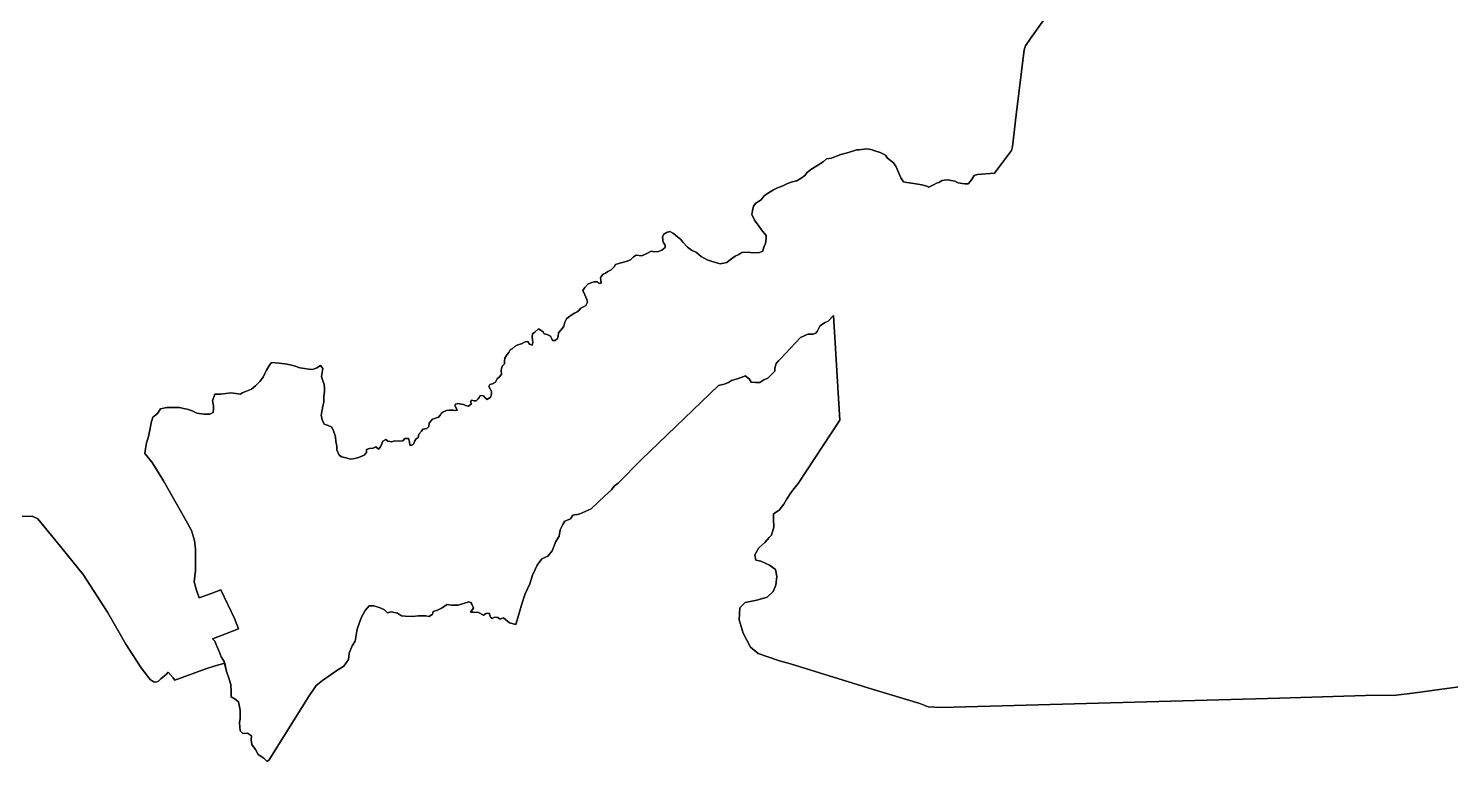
# Model space of a CAD drawing. Header units: inches. Extents: x 33.9 to 41.9, y -4.8 to 5.4.
# Drawn here: x 34.7264 to 34.8878, y -0.0348 to 0.0484 of the extents above; entities that cross this region are included whole.
import ezdxf

# ---------------------------------------------------------------- set-up
doc = ezdxf.new("R2010")
doc.units = ezdxf.units.IN
doc.header["$MEASUREMENT"] = 0
doc.layers.add('Counties', color=7, linetype='Continuous')

msp = doc.modelspace()

# ---------------------------------------------------------------- linework, layer by layer
at = {"layer": 'Counties'}
for points in [[(34.84943, 0.06044), (34.8401, 0.04729), (34.83954, 0.04647), (34.83938, 0.046), (34.83849, 0.03863), (34.83807, 0.03501), (34.83795, 0.03455), (34.83601, 0.03201), (34.83408, 0.03184), (34.8337, 0.03173), (34.83349, 0.03136), (34.83327, 0.03107), (34.83303, 0.03078), (34.83265, 0.03077), (34.83234, 0.03081), (34.83187, 0.0309), (34.8315, 0.03107), (34.83111, 0.03117), (34.83079, 0.03123), (34.83029, 0.0312), (34.83008, 0.03114), (34.82968, 0.03092), (34.82943, 0.03084), (34.82916, 0.03071), (34.82857, 0.03041), (34.82835, 0.03052), (34.82776, 0.03065), (34.82686, 0.03081), (34.82607, 0.03093), (34.82568, 0.03102), (34.82539, 0.03145), (34.82514, 0.032), (34.82487, 0.0327), (34.82453, 0.03318), (34.82388, 0.0337), (34.82365, 0.03402), (34.82304, 0.03433), (34.82242, 0.03454), (34.82213, 0.03465), (34.82177, 0.03471), (34.82152, 0.03476), (34.8212, 0.03471), (34.82063, 0.03466), (34.8204, 0.03463), (34.81945, 0.03435), (34.81856, 0.0341), (34.81806, 0.03391), (34.81752, 0.03369), (34.81695, 0.03363), (34.81656, 0.03328), (34.81585, 0.03284), (34.81517, 0.03242), (34.81476, 0.03207), (34.81449, 0.03174), (34.81405, 0.03144), (34.81359, 0.03111), (34.81304, 0.031), (34.81252, 0.03083), (34.812, 0.03056), (34.8114, 0.03031), (34.81091, 0.03009), (34.81036, 0.02976), (34.80985, 0.02941), (34.80954, 0.02897), (34.80892, 0.02858), (34.80864, 0.02825), (34.80853, 0.02776), (34.80848, 0.02729), (34.80878, 0.02666), (34.8093, 0.02592), (34.80957, 0.02556), (34.80987, 0.02518), (34.81009, 0.0249), (34.81009, 0.0246), (34.81003, 0.02397), (34.80982, 0.02364), (34.80971, 0.02312), (34.80935, 0.02298), (34.80859, 0.02295), (34.80807, 0.02301), (34.80733, 0.02298), (34.80698, 0.02276), (34.80657, 0.02257), (34.80605, 0.02218), (34.80564, 0.02183), (34.80487, 0.02169), (34.80435, 0.02183), (34.80384, 0.02199), (34.8034, 0.02216), (34.80272, 0.02254), (34.8022, 0.02298), (34.80162, 0.02326), (34.80116, 0.02359), (34.80064, 0.02416), (34.80042, 0.02447), (34.80004, 0.02477), (34.79958, 0.02515), (34.79917, 0.02535), (34.79879, 0.02524), (34.79843, 0.02502), (34.79832, 0.02474), (34.7984, 0.02414), (34.79862, 0.02381), (34.79862, 0.02356), (34.79824, 0.02323), (34.79788, 0.02309), (34.79737, 0.02307), (34.79706, 0.02312), (34.79655, 0.02287), (34.79597, 0.0226), (34.79532, 0.02266), (34.79502, 0.02249), (34.79469, 0.02216), (34.79422, 0.02197), (34.79349, 0.02178), (34.793, 0.02161), (34.79286, 0.02134), (34.7925, 0.02103), (34.79212, 0.02082), (34.79185, 0.02065), (34.7916, 0.02051), (34.79136, 0.02027), (34.79128, 0.02007), (34.79133, 0.01983), (34.79138, 0.0195), (34.79114, 0.01947), (34.79095, 0.01964), (34.79059, 0.01966), (34.79032, 0.01958), (34.78985, 0.01939), (34.7895, 0.019), (34.78928, 0.01867), (34.78953, 0.01818), (34.78974, 0.01766), (34.7898, 0.01733), (34.78964, 0.01697), (34.78936, 0.01681), (34.78906, 0.01664), (34.78887, 0.01642), (34.78863, 0.01626), (34.78833, 0.01609), (34.78803, 0.0159), (34.78781, 0.01574), (34.78767, 0.01565), (34.78742, 0.01543), (34.78723, 0.01505), (34.78712, 0.01461), (34.78696, 0.01439), (34.78652, 0.01384), (34.7865, 0.01346), (34.78641, 0.01321), (34.78614, 0.01299), (34.78584, 0.01299), (34.78576, 0.01318), (34.78562, 0.01346), (34.78524, 0.01365), (34.78491, 0.01376), (34.78478, 0.01398), (34.78426, 0.01431), (34.78385, 0.01393), (34.78357, 0.01376), (34.78355, 0.0134), (34.78357, 0.01307), (34.7836, 0.01274), (34.78352, 0.01247), (34.78325, 0.01258), (34.78303, 0.01288), (34.78275, 0.01283), (34.78232, 0.01261), (34.78191, 0.0125), (34.78161, 0.01233), (34.78128, 0.01203), (34.78103, 0.01192), (34.7809, 0.01162), (34.78065, 0.01134), (34.78043, 0.01099), (34.78041, 0.01068), (34.78041, 0.01033), (34.78011, 0.01008), (34.78, 0.00961), (34.78005, 0.00918), (34.77986, 0.0089), (34.77956, 0.00865), (34.77937, 0.00824), (34.77904, 0.00808), (34.77871, 0.00799), (34.7786, 0.00775), (34.77877, 0.0075), (34.77893, 0.0072), (34.77893, 0.0069), (34.77879, 0.00654), (34.77844, 0.00629), (34.77819, 0.00648), (34.778, 0.0067), (34.77765, 0.00673), (34.77751, 0.00651), (34.77737, 0.00632), (34.77716, 0.00615), (34.77694, 0.00615), (34.77669, 0.00621), (34.77655, 0.00602), (34.77664, 0.0058), (34.77631, 0.00552), (34.77595, 0.00561), (34.77573, 0.00572), (34.77546, 0.00574), (34.77511, 0.00583), (34.77483, 0.00574), (34.77475, 0.00561), (34.77489, 0.00533), (34.77503, 0.00508), (34.77486, 0.00503), (34.77453, 0.00508), (34.77415, 0.00506), (34.77382, 0.00503), (34.77339, 0.00484), (34.77319, 0.0047), (34.77311, 0.00456), (34.7729, 0.00429), (34.77257, 0.00418), (34.77221, 0.00404), (34.77186, 0.0036), (34.7718, 0.00322), (34.77158, 0.003), (34.77112, 0.00292), (34.77096, 0.00267), (34.77068, 0.00234), (34.7706, 0.00196), (34.77038, 0.00182), (34.77022, 0.0016), (34.77011, 0.0013), (34.76992, 0.00108), (34.76965, 0.00108), (34.76962, 0.00146), (34.76951, 0.00185), (34.76907, 0.00185), (34.76885, 0.0016), (34.76844, 0.00157), (34.7679, 0.0016), (34.76762, 0.00149), (34.76716, 0.00157), (34.76691, 0.00174), (34.76659, 0.00154), (34.76645, 0.00119), (34.76631, 0.00091), (34.76609, 0.00064), (34.7658, 0.00089), (34.76549, 0.00077), (34.76506, 0.00072), (34.76473, 0.00061), (34.76473, 0.00028), (34.76448, -0.00002), (34.76383, -0.00032), (34.76339, -0.00043), (34.7629, -0.00049), (34.76241, -0.00035), (34.76189, -0.00021), (34.76164, -0.00005), (34.76137, 0.00056), (34.76137, 0.001), (34.76126, 0.00152), (34.76121, 0.00204), (34.7611, 0.0024), (34.76099, 0.00273), (34.7608, 0.00314), (34.76036, 0.00333), (34.75993, 0.0035), (34.75973, 0.00391), (34.7596, 0.00448), (34.75976, 0.00553), (34.75987, 0.006), (34.7599, 0.00657), (34.75998, 0.00723), (34.75995, 0.00756), (34.75993, 0.008), (34.75979, 0.00841), (34.75963, 0.00891), (34.75968, 0.00935), (34.75976, 0.00981), (34.75952, 0.01014), (34.75908, 0.00987), (34.75862, 0.0097), (34.75818, 0.00973), (34.75769, 0.00981), (34.75717, 0.00987), (34.75665, 0.01006), (34.75621, 0.0102), (34.75572, 0.01031), (34.75483, 0.01043), (34.75396, 0.01049), (34.75371, 0.01018), (34.75338, 0.00961), (34.75319, 0.00923), (34.753, 0.00884), (34.75262, 0.00834), (34.75212, 0.00783), (34.75167, 0.00745), (34.75111, 0.00722), (34.75062, 0.00703), (34.75041, 0.0069), (34.75016, 0.00694), (34.74932, 0.00703), (34.74878, 0.00697), (34.74819, 0.0069), (34.74752, 0.00688), (34.74724, 0.00612), (34.74735, 0.00557), (34.74737, 0.00521), (34.74732, 0.00481), (34.74695, 0.00462), (34.74632, 0.0046), (34.74548, 0.00473), (34.74493, 0.00498), (34.74436, 0.00517), (34.74394, 0.00528), (34.7435, 0.00536), (34.74306, 0.00538), (34.74205, 0.00536), (34.74136, 0.00522), (34.741, 0.00469), (34.74048, 0.00428), (34.74029, 0.00363), (34.74012, 0.00281), (34.73995, 0.00192), (34.73976, 0.00135), (34.73966, 0.00069), (34.73955, 0.00016), (34.74041, -0.00087), (34.7417, -0.00294), (34.74442, -0.00777), (34.74488, -0.00858), (34.7452, -0.00974), (34.74532, -0.01071), (34.74532, -0.01312), (34.74516, -0.01441), (34.74542, -0.01538), (34.74572, -0.01626), (34.7472, -0.01572), (34.74819, -0.01533), (34.74975, -0.01859), (34.75021, -0.01978), (34.74953, -0.02002), (34.74816, -0.02054), (34.74726, -0.02089), (34.7475, -0.02117), (34.74774, -0.02173), (34.748, -0.02233), (34.74824, -0.02294), (34.74856, -0.02348), (34.74862, -0.02366), (34.74863, -0.02368), (34.74755, -0.02396), (34.74648, -0.02432), (34.74299, -0.02558), (34.74278, -0.02533), (34.7422, -0.02468), (34.74203, -0.0249), (34.74138, -0.02544), (34.74113, -0.02572), (34.74092, -0.0258), (34.74064, -0.02583), (34.74017, -0.02551), (34.73989, -0.02519), (34.73914, -0.02418), (34.73743, -0.02152), (34.73532, -0.01786), (34.73258, -0.01359), (34.73001, -0.0104), (34.72741, -0.00728), (34.72677, -0.00695), (34.72563, -0.00702)], [(34.84943, 0.06044), (34.8401, 0.04729), (34.83954, 0.04647), (34.83938, 0.046), (34.83849, 0.03863), (34.83807, 0.03501), (34.83795, 0.03455), (34.83601, 0.03201), (34.83408, 0.03184), (34.8337, 0.03173), (34.83349, 0.03136), (34.83327, 0.03107), (34.83303, 0.03078), (34.83265, 0.03077), (34.83234, 0.03081), (34.83187, 0.0309), (34.8315, 0.03107), (34.83111, 0.03117), (34.83079, 0.03123), (34.83029, 0.0312), (34.83008, 0.03114), (34.82968, 0.03092), (34.82943, 0.03084), (34.82916, 0.03071), (34.82857, 0.03041), (34.82835, 0.03052), (34.82776, 0.03065), (34.82686, 0.03081), (34.82607, 0.03093), (34.82568, 0.03102), (34.82539, 0.03145), (34.82514, 0.032), (34.82487, 0.0327), (34.82453, 0.03318), (34.82388, 0.0337), (34.82365, 0.03402), (34.82304, 0.03433), (34.82242, 0.03454), (34.82213, 0.03465), (34.82177, 0.03471), (34.82152, 0.03476), (34.8212, 0.03471), (34.82063, 0.03466), (34.8204, 0.03463), (34.81945, 0.03435), (34.81856, 0.0341), (34.81806, 0.03391), (34.81752, 0.03369), (34.81695, 0.03363), (34.81656, 0.03328), (34.81585, 0.03284), (34.81517, 0.03242), (34.81476, 0.03207), (34.81449, 0.03174), (34.81405, 0.03144), (34.81359, 0.03111), (34.81304, 0.031), (34.81252, 0.03083), (34.812, 0.03056), (34.8114, 0.03031), (34.81091, 0.03009), (34.81036, 0.02976), (34.80985, 0.02941), (34.80954, 0.02897), (34.80892, 0.02858), (34.80864, 0.02825), (34.80853, 0.02776), (34.80848, 0.02729), (34.80878, 0.02666), (34.8093, 0.02592), (34.80957, 0.02556), (34.80987, 0.02518), (34.81009, 0.0249), (34.81009, 0.0246), (34.81003, 0.02397), (34.80982, 0.02364), (34.80971, 0.02312), (34.80935, 0.02298), (34.80859, 0.02295), (34.80807, 0.02301), (34.80733, 0.02298), (34.80698, 0.02276), (34.80657, 0.02257), (34.80605, 0.02218), (34.80564, 0.02183), (34.80487, 0.02169), (34.80435, 0.02183), (34.80384, 0.02199), (34.8034, 0.02216), (34.80272, 0.02254), (34.8022, 0.02298), (34.80162, 0.02326), (34.80116, 0.02359), (34.80064, 0.02416), (34.80042, 0.02447), (34.80004, 0.02477), (34.79958, 0.02515), (34.79917, 0.02535), (34.79879, 0.02524), (34.79843, 0.02502), (34.79832, 0.02474), (34.7984, 0.02414), (34.79862, 0.02381), (34.79862, 0.02356), (34.79824, 0.02323), (34.79788, 0.02309), (34.79737, 0.02307), (34.79706, 0.02312), (34.79655, 0.02287), (34.79597, 0.0226), (34.79532, 0.02266), (34.79502, 0.02249), (34.79469, 0.02216), (34.79422, 0.02197), (34.79349, 0.02178), (34.793, 0.02161), (34.79286, 0.02134), (34.7925, 0.02103), (34.79212, 0.02082), (34.79185, 0.02065), (34.7916, 0.02051), (34.79136, 0.02027), (34.79128, 0.02007), (34.79133, 0.01983), (34.79138, 0.0195), (34.79114, 0.01947), (34.79095, 0.01964), (34.79059, 0.01966), (34.79032, 0.01958), (34.78985, 0.01939), (34.7895, 0.019), (34.78928, 0.01867), (34.78953, 0.01818), (34.78974, 0.01766), (34.7898, 0.01733), (34.78964, 0.01697), (34.78936, 0.01681), (34.78906, 0.01664), (34.78887, 0.01642), (34.78863, 0.01626), (34.78833, 0.01609), (34.78803, 0.0159), (34.78781, 0.01574), (34.78767, 0.01565), (34.78742, 0.01543), (34.78723, 0.01505), (34.78712, 0.01461), (34.78696, 0.01439), (34.78652, 0.01384), (34.7865, 0.01346), (34.78641, 0.01321), (34.78614, 0.01299), (34.78584, 0.01299), (34.78576, 0.01318), (34.78562, 0.01346), (34.78524, 0.01365), (34.78491, 0.01376), (34.78478, 0.01398), (34.78426, 0.01431), (34.78385, 0.01393), (34.78357, 0.01376), (34.78355, 0.0134), (34.78357, 0.01307), (34.7836, 0.01274), (34.78352, 0.01247), (34.78325, 0.01258), (34.78303, 0.01288), (34.78275, 0.01283), (34.78232, 0.01261), (34.78191, 0.0125), (34.78161, 0.01233), (34.78128, 0.01203), (34.78103, 0.01192), (34.7809, 0.01162), (34.78065, 0.01134), (34.78043, 0.01099), (34.78041, 0.01068), (34.78041, 0.01033), (34.78011, 0.01008), (34.78, 0.00961), (34.78005, 0.00918), (34.77986, 0.0089), (34.77956, 0.00865), (34.77937, 0.00824), (34.77904, 0.00808), (34.77871, 0.00799), (34.7786, 0.00775), (34.77877, 0.0075), (34.77893, 0.0072), (34.77893, 0.0069), (34.77879, 0.00654), (34.77844, 0.00629), (34.77819, 0.00648), (34.778, 0.0067), (34.77765, 0.00673), (34.77751, 0.00651), (34.77737, 0.00632), (34.77716, 0.00615), (34.77694, 0.00615), (34.77669, 0.00621), (34.77655, 0.00602), (34.77664, 0.0058), (34.77631, 0.00552), (34.77595, 0.00561), (34.77573, 0.00572), (34.77546, 0.00574), (34.77511, 0.00583), (34.77483, 0.00574), (34.77475, 0.00561), (34.77489, 0.00533), (34.77503, 0.00508), (34.77486, 0.00503), (34.77453, 0.00508), (34.77415, 0.00506), (34.77382, 0.00503), (34.77339, 0.00484), (34.77319, 0.0047), (34.77311, 0.00456), (34.7729, 0.00429), (34.77257, 0.00418), (34.77221, 0.00404), (34.77186, 0.0036), (34.7718, 0.00322), (34.77158, 0.003), (34.77112, 0.00292), (34.77096, 0.00267), (34.77068, 0.00234), (34.7706, 0.00196), (34.77038, 0.00182), (34.77022, 0.0016), (34.77011, 0.0013), (34.76992, 0.00108), (34.76965, 0.00108), (34.76962, 0.00146), (34.76951, 0.00185), (34.76907, 0.00185), (34.76885, 0.0016), (34.76844, 0.00157), (34.7679, 0.0016), (34.76762, 0.00149), (34.76716, 0.00157), (34.76691, 0.00174), (34.76659, 0.00154), (34.76645, 0.00119), (34.76631, 0.00091), (34.76609, 0.00064), (34.7658, 0.00089), (34.76549, 0.00077), (34.76506, 0.00072), (34.76473, 0.00061), (34.76473, 0.00028), (34.76448, -0.00002), (34.76383, -0.00032), (34.76339, -0.00043), (34.7629, -0.00049), (34.76241, -0.00035), (34.76189, -0.00021), (34.76164, -0.00005), (34.76137, 0.00056), (34.76137, 0.001), (34.76126, 0.00152), (34.76121, 0.00204), (34.7611, 0.0024), (34.76099, 0.00273), (34.7608, 0.00314), (34.76036, 0.00333), (34.75993, 0.0035), (34.75973, 0.00391), (34.7596, 0.00448), (34.75976, 0.00553), (34.75987, 0.006), (34.7599, 0.00657), (34.75998, 0.00723), (34.75995, 0.00756), (34.75993, 0.008), (34.75979, 0.00841), (34.75963, 0.00891), (34.75968, 0.00935), (34.75976, 0.00981), (34.75952, 0.01014), (34.75908, 0.00987), (34.75862, 0.0097), (34.75818, 0.00973), (34.75769, 0.00981), (34.75717, 0.00987), (34.75665, 0.01006), (34.75621, 0.0102), (34.75572, 0.01031), (34.75483, 0.01043), (34.75396, 0.01049), (34.75371, 0.01018), (34.75338, 0.00961), (34.75319, 0.00923), (34.753, 0.00884), (34.75262, 0.00834), (34.75212, 0.00783), (34.75167, 0.00745), (34.75111, 0.00722), (34.75062, 0.00703), (34.75041, 0.0069), (34.75016, 0.00694), (34.74932, 0.00703), (34.74878, 0.00697), (34.74819, 0.0069), (34.74752, 0.00688), (34.74724, 0.00612), (34.74735, 0.00557), (34.74737, 0.00521), (34.74732, 0.00481), (34.74695, 0.00462), (34.74632, 0.0046), (34.74548, 0.00473), (34.74493, 0.00498), (34.74436, 0.00517), (34.74394, 0.00528), (34.7435, 0.00536), (34.74306, 0.00538), (34.74205, 0.00536), (34.74136, 0.00522), (34.741, 0.00469), (34.74048, 0.00428), (34.74029, 0.00363), (34.74012, 0.00281), (34.73995, 0.00192), (34.73976, 0.00135), (34.73966, 0.00069), (34.73955, 0.00016), (34.74041, -0.00087), (34.7417, -0.00294), (34.74442, -0.00777), (34.74488, -0.00858), (34.7452, -0.00974), (34.74532, -0.01071), (34.74532, -0.01312), (34.74516, -0.01441), (34.74542, -0.01538), (34.74572, -0.01626), (34.7472, -0.01572), (34.74819, -0.01533), (34.74975, -0.01859), (34.75021, -0.01978), (34.74953, -0.02002), (34.74816, -0.02054), (34.74726, -0.02089), (34.7475, -0.02117), (34.74774, -0.02173), (34.748, -0.02233), (34.74824, -0.02294), (34.74856, -0.02348), (34.74862, -0.02366), (34.74863, -0.02368), (34.74755, -0.02396), (34.74648, -0.02432), (34.74299, -0.02558), (34.74278, -0.02533), (34.7422, -0.02468), (34.74203, -0.0249), (34.74138, -0.02544), (34.74113, -0.02572), (34.74092, -0.0258), (34.74064, -0.02583), (34.74017, -0.02551), (34.73989, -0.02519), (34.73914, -0.02418), (34.73743, -0.02152), (34.73532, -0.01786), (34.73258, -0.01359), (34.73001, -0.0104), (34.72741, -0.00728), (34.72677, -0.00695), (34.72563, -0.00702)], [(34.89177, -0.02594), (34.88375, -0.02705), (34.88132, -0.02734), (34.87933, -0.02731), (34.86838, -0.02763), (34.83141, -0.02867), (34.82995, -0.02871), (34.82849, -0.02863), (34.82753, -0.02824), (34.82211, -0.02663), (34.81284, -0.02375), (34.8116, -0.02339), (34.80917, -0.02257), (34.80832, -0.02185), (34.8075, -0.02024), (34.80703, -0.01873), (34.8071, -0.01736), (34.80771, -0.01679), (34.80903, -0.0165), (34.81021, -0.01618), (34.81088, -0.01553), (34.8112, -0.01482), (34.81131, -0.01381), (34.81117, -0.01302), (34.81049, -0.01252), (34.80949, -0.01209), (34.80892, -0.01195), (34.80882, -0.01134), (34.80928, -0.01055), (34.80996, -0.00994), (34.81045, -0.0094), (34.8107, -0.00911), (34.81095, -0.00821), (34.81092, -0.00728), (34.81092, -0.00671), (34.81156, -0.00628), (34.81209, -0.00559), (34.81242, -0.00509), (34.81291, -0.0043), (34.81313, -0.00401), (34.81372, -0.00326), (34.81846, 0.00395), (34.81772, 0.01583), (34.81715, 0.01518), (34.81679, 0.01504), (34.8164, 0.01482), (34.81618, 0.01461), (34.8159, 0.014), (34.81572, 0.01382), (34.8154, 0.01371), (34.81483, 0.01371), (34.81401, 0.01332), (34.81173, 0.01091), (34.81148, 0.01066), (34.81123, 0.01037), (34.81109, 0.00984), (34.81109, 0.00951), (34.81027, 0.00872), (34.80984, 0.00851), (34.80937, 0.00822), (34.80887, 0.00822), (34.80841, 0.00826), (34.80816, 0.00865), (34.80773, 0.00897), (34.80738, 0.00883), (34.80681, 0.00865), (34.80616, 0.00843), (34.80581, 0.00822), (34.80534, 0.00801), (34.80467, 0.00786), (34.79593, -0.00054), (34.79329, -0.00322), (34.79286, -0.00354), (34.79254, -0.00398), (34.79176, -0.00469), (34.79108, -0.00534), (34.79022, -0.00613), (34.78955, -0.00645), (34.78887, -0.00674), (34.78816, -0.00685), (34.78787, -0.00728), (34.78723, -0.00753), (34.78701, -0.00792), (34.78673, -0.0085), (34.78659, -0.00925), (34.78623, -0.00986), (34.7858, -0.0109), (34.7853, -0.01151), (34.78463, -0.01183), (34.78409, -0.01255), (34.78356, -0.01367), (34.78327, -0.01467), (34.78274, -0.01578), (34.78238, -0.01682), (34.78167, -0.01926), (34.78096, -0.01908), (34.78049, -0.01869), (34.78028, -0.01851), (34.77992, -0.01865), (34.77964, -0.01847), (34.77924, -0.01844), (34.77899, -0.01858), (34.77882, -0.01844), (34.77867, -0.01797), (34.77832, -0.01804), (34.778, -0.01822), (34.77746, -0.0179), (34.77682, -0.01786), (34.77654, -0.01786), (34.77671, -0.01761), (34.77686, -0.0174), (34.77668, -0.01697), (34.77657, -0.01679), (34.77636, -0.01671), (34.77575, -0.01689), (34.77514, -0.01707), (34.77475, -0.01707), (34.77436, -0.01707), (34.7739, -0.017), (34.77326, -0.01743), (34.77279, -0.01765), (34.77229, -0.01779), (34.77222, -0.01808), (34.77183, -0.01837), (34.77144, -0.0183), (34.77065, -0.0183), (34.7699, -0.01837), (34.76912, -0.01833), (34.76869, -0.0183), (34.76823, -0.01797), (34.76752, -0.01783), (34.76712, -0.01794), (34.76677, -0.01761), (34.76627, -0.01736), (34.76556, -0.01715), (34.76502, -0.01715), (34.76459, -0.01768), (34.76413, -0.01851), (34.76367, -0.0198), (34.76345, -0.02117), (34.7631, -0.0217), (34.76277, -0.02253), (34.76267, -0.02325), (34.76217, -0.024), (34.76146, -0.02443), (34.75974, -0.02565), (34.759, -0.02619), (34.75814, -0.02748), (34.75368, -0.03466), (34.75347, -0.03484), (34.75308, -0.03445), (34.75244, -0.03405), (34.75212, -0.03348), (34.75172, -0.0329), (34.75165, -0.03236), (34.75169, -0.0319), (34.75122, -0.03161), (34.75069, -0.03165), (34.7504, -0.03136), (34.7503, -0.03043), (34.7504, -0.02996), (34.7504, -0.02899), (34.75019, -0.02806), (34.74983, -0.02777), (34.74937, -0.02748), (34.74937, -0.02694), (34.74933, -0.02608), (34.74912, -0.02537), (34.74884, -0.02461), (34.74862, -0.02366), (34.74856, -0.02348), (34.74824, -0.02294), (34.748, -0.02233), (34.74774, -0.02173), (34.7475, -0.02117), (34.74726, -0.02089), (34.74816, -0.02054), (34.74953, -0.02002), (34.75021, -0.01978), (34.74975, -0.01859), (34.74819, -0.01533), (34.7472, -0.01572), (34.74572, -0.01626), (34.74542, -0.01538), (34.74516, -0.01441), (34.74532, -0.01312), (34.74532, -0.01071), (34.7452, -0.00974), (34.74488, -0.00858), (34.74442, -0.00777), (34.7417, -0.00294), (34.74041, -0.00087), (34.73955, 0.00016), (34.73966, 0.00069), (34.73976, 0.00135), (34.73995, 0.00192), (34.74012, 0.00281), (34.74029, 0.00363), (34.74048, 0.00428), (34.741, 0.00469), (34.74136, 0.00522), (34.74205, 0.00536), (34.74306, 0.00538), (34.7435, 0.00536), (34.74394, 0.00528), (34.74436, 0.00517), (34.74493, 0.00498), (34.74548, 0.00473), (34.74632, 0.0046), (34.74695, 0.00462), (34.74732, 0.00481), (34.74737, 0.00521), (34.74735, 0.00557), (34.74724, 0.00612), (34.74752, 0.00688), (34.74819, 0.0069), (34.74878, 0.00697), (34.74932, 0.00703), (34.75016, 0.00694), (34.75041, 0.0069), (34.75062, 0.00703), (34.75111, 0.00722), (34.75167, 0.00745), (34.75212, 0.00783), (34.75262, 0.00834), (34.753, 0.00884), (34.75319, 0.00923), (34.75338, 0.00961), (34.75371, 0.01018), (34.75396, 0.01049), (34.75483, 0.01043), (34.75572, 0.01031), (34.75621, 0.0102), (34.75665, 0.01006), (34.75717, 0.00987), (34.75769, 0.00981), (34.75818, 0.00973), (34.75862, 0.0097), (34.75908, 0.00987), (34.75952, 0.01014), (34.75976, 0.00981), (34.75968, 0.00935), (34.75963, 0.00891), (34.75979, 0.00841), (34.75993, 0.008), (34.75995, 0.00756), (34.75998, 0.00723), (34.7599, 0.00657), (34.75987, 0.006), (34.75976, 0.00553), (34.7596, 0.00448), (34.75973, 0.00391), (34.75993, 0.0035), (34.76036, 0.00333), (34.7608, 0.00314), (34.76099, 0.00273), (34.7611, 0.0024), (34.76121, 0.00204), (34.76126, 0.00152), (34.76137, 0.001), (34.76137, 0.00056), (34.76164, -0.00005), (34.76189, -0.00021), (34.76241, -0.00035), (34.7629, -0.00049), (34.76339, -0.00043), (34.76383, -0.00032), (34.76448, -0.00002), (34.76473, 0.00028), (34.76473, 0.00061), (34.76506, 0.00072), (34.76549, 0.00077), (34.7658, 0.00089), (34.76609, 0.00064), (34.76631, 0.00091), (34.76645, 0.00119), (34.76659, 0.00154), (34.76691, 0.00174), (34.76716, 0.00157), (34.76762, 0.00149), (34.7679, 0.0016), (34.76844, 0.00157), (34.76885, 0.0016), (34.76907, 0.00185), (34.76951, 0.00185), (34.76962, 0.00146), (34.76965, 0.00108), (34.76992, 0.00108), (34.77011, 0.0013), (34.77022, 0.0016), (34.77038, 0.00182), (34.7706, 0.00196), (34.77068, 0.00234), (34.77096, 0.00267), (34.77112, 0.00292), (34.77158, 0.003), (34.7718, 0.00322), (34.77186, 0.0036), (34.77221, 0.00404), (34.77257, 0.00418), (34.7729, 0.00429), (34.77311, 0.00456), (34.77319, 0.0047), (34.77339, 0.00484), (34.77382, 0.00503), (34.77415, 0.00506), (34.77453, 0.00508), (34.77486, 0.00503), (34.77503, 0.00508), (34.77489, 0.00533), (34.77475, 0.00561), (34.77483, 0.00574), (34.77511, 0.00583), (34.77546, 0.00574), (34.77573, 0.00572), (34.77595, 0.00561), (34.77631, 0.00552), (34.77664, 0.0058), (34.77655, 0.00602), (34.77669, 0.00621), (34.77694, 0.00615), (34.77716, 0.00615), (34.77737, 0.00632), (34.77751, 0.00651), (34.77765, 0.00673), (34.778, 0.0067), (34.77819, 0.00648), (34.77844, 0.00629), (34.77879, 0.00654), (34.77893, 0.0069), (34.77893, 0.0072), (34.77877, 0.0075), (34.7786, 0.00775), (34.77871, 0.00799), (34.77904, 0.00808), (34.77937, 0.00824), (34.77956, 0.00865), (34.77986, 0.0089), (34.78005, 0.00918), (34.78, 0.00961), (34.78011, 0.01008), (34.78041, 0.01033), (34.78041, 0.01068), (34.78043, 0.01099), (34.78065, 0.01134), (34.7809, 0.01162), (34.78103, 0.01192), (34.78128, 0.01203), (34.78161, 0.01233), (34.78191, 0.0125), (34.78232, 0.01261), (34.78275, 0.01283), (34.78303, 0.01288), (34.78325, 0.01258), (34.78352, 0.01247), (34.7836, 0.01274), (34.78357, 0.01307), (34.78355, 0.0134), (34.78357, 0.01376), (34.78385, 0.01393), (34.78426, 0.01431), (34.78478, 0.01398), (34.78491, 0.01376), (34.78524, 0.01365), (34.78562, 0.01346), (34.78576, 0.01318), (34.78584, 0.01299), (34.78614, 0.01299), (34.78641, 0.01321), (34.7865, 0.01346), (34.78652, 0.01384), (34.78696, 0.01439), (34.78712, 0.01461), (34.78723, 0.01505), (34.78742, 0.01543), (34.78767, 0.01565), (34.78781, 0.01574), (34.78803, 0.0159), (34.78833, 0.01609), (34.78863, 0.01626), (34.78887, 0.01642), (34.78906, 0.01664), (34.78936, 0.01681), (34.78964, 0.01697), (34.7898, 0.01733), (34.78974, 0.01766), (34.78953, 0.01818), (34.78928, 0.01867), (34.7895, 0.019), (34.78985, 0.01939), (34.79032, 0.01958), (34.79059, 0.01966), (34.79095, 0.01964), (34.79114, 0.01947), (34.79138, 0.0195), (34.79133, 0.01983), (34.79128, 0.02007), (34.79136, 0.02027), (34.7916, 0.02051), (34.79185, 0.02065), (34.79212, 0.02082), (34.7925, 0.02103), (34.79286, 0.02134), (34.793, 0.02161), (34.79349, 0.02178), (34.79422, 0.02197), (34.79469, 0.02216), (34.79502, 0.02249), (34.79532, 0.02266), (34.79597, 0.0226), (34.79655, 0.02287), (34.79706, 0.02312), (34.79737, 0.02307), (34.79788, 0.02309), (34.79824, 0.02323), (34.79862, 0.02356), (34.79862, 0.02381), (34.7984, 0.02414), (34.79832, 0.02474), (34.79843, 0.02502), (34.79879, 0.02524), (34.79917, 0.02535), (34.79958, 0.02515), (34.80004, 0.02477), (34.80042, 0.02447), (34.80064, 0.02416), (34.80116, 0.02359), (34.80162, 0.02326), (34.8022, 0.02298), (34.80272, 0.02254), (34.8034, 0.02216), (34.80384, 0.02199), (34.80435, 0.02183), (34.80487, 0.02169), (34.80564, 0.02183), (34.80605, 0.02218), (34.80657, 0.02257), (34.80698, 0.02276), (34.80733, 0.02298), (34.80807, 0.02301), (34.80859, 0.02295), (34.80935, 0.02298), (34.80971, 0.02312), (34.80982, 0.02364), (34.81003, 0.02397), (34.81009, 0.0246), (34.81009, 0.0249), (34.80987, 0.02518), (34.80957, 0.02556), (34.8093, 0.02592), (34.80878, 0.02666), (34.80848, 0.02729), (34.80853, 0.02776), (34.80864, 0.02825), (34.80892, 0.02858), (34.80954, 0.02897), (34.80985, 0.02941), (34.81036, 0.02976), (34.81091, 0.03009), (34.8114, 0.03031), (34.812, 0.03056), (34.81252, 0.03083), (34.81304, 0.031), (34.81359, 0.03111), (34.81405, 0.03144), (34.81449, 0.03174), (34.81476, 0.03207), (34.81517, 0.03242), (34.81585, 0.03284), (34.81656, 0.03328), (34.81695, 0.03363), (34.81752, 0.03369), (34.81806, 0.03391), (34.81856, 0.0341), (34.81945, 0.03435), (34.8204, 0.03463), (34.82063, 0.03466), (34.8212, 0.03471), (34.82152, 0.03476), (34.82177, 0.03471), (34.82213, 0.03465), (34.82242, 0.03454), (34.82304, 0.03433), (34.82365, 0.03402), (34.82388, 0.0337), (34.82453, 0.03318), (34.82487, 0.0327), (34.82514, 0.032), (34.82539, 0.03145), (34.82568, 0.03102), (34.82607, 0.03093), (34.82686, 0.03081), (34.82776, 0.03065), (34.82835, 0.03052), (34.82857, 0.03041), (34.82916, 0.03071), (34.82943, 0.03084), (34.82968, 0.03092), (34.83008, 0.03114), (34.83029, 0.0312), (34.83079, 0.03123), (34.83111, 0.03117), (34.8315, 0.03107), (34.83187, 0.0309), (34.83234, 0.03081), (34.83265, 0.03077), (34.83303, 0.03078), (34.83327, 0.03107), (34.83349, 0.03136), (34.8337, 0.03173), (34.83408, 0.03184), (34.83601, 0.03201), (34.83795, 0.03455), (34.83807, 0.03501), (34.83849, 0.03863), (34.83938, 0.046), (34.83954, 0.04647), (34.8401, 0.04729), (34.84943, 0.06044)], [(34.89177, -0.02594), (34.88375, -0.02705), (34.88132, -0.02734), (34.87933, -0.02731), (34.86838, -0.02763), (34.83141, -0.02867), (34.82995, -0.02871), (34.82849, -0.02863), (34.82753, -0.02824), (34.82211, -0.02663), (34.81284, -0.02375), (34.8116, -0.02339), (34.80917, -0.02257), (34.80832, -0.02185), (34.8075, -0.02024), (34.80703, -0.01873), (34.8071, -0.01736), (34.80771, -0.01679), (34.80903, -0.0165), (34.81021, -0.01618), (34.81088, -0.01553), (34.8112, -0.01482), (34.81131, -0.01381), (34.81117, -0.01302), (34.81049, -0.01252), (34.80949, -0.01209), (34.80892, -0.01195), (34.80882, -0.01134), (34.80928, -0.01055), (34.80996, -0.00994), (34.81045, -0.0094), (34.8107, -0.00911), (34.81095, -0.00821), (34.81092, -0.00728), (34.81092, -0.00671), (34.81156, -0.00628), (34.81209, -0.00559), (34.81242, -0.00509), (34.81291, -0.0043), (34.81313, -0.00401), (34.81372, -0.00326), (34.81846, 0.00395), (34.81772, 0.01583), (34.81715, 0.01518), (34.81679, 0.01504), (34.8164, 0.01482), (34.81618, 0.01461), (34.8159, 0.014), (34.81572, 0.01382), (34.8154, 0.01371), (34.81483, 0.01371), (34.81401, 0.01332), (34.81173, 0.01091), (34.81148, 0.01066), (34.81123, 0.01037), (34.81109, 0.00984), (34.81109, 0.00951), (34.81027, 0.00872), (34.80984, 0.00851), (34.80937, 0.00822), (34.80887, 0.00822), (34.80841, 0.00826), (34.80816, 0.00865), (34.80773, 0.00897), (34.80738, 0.00883), (34.80681, 0.00865), (34.80616, 0.00843), (34.80581, 0.00822), (34.80534, 0.00801), (34.80467, 0.00786), (34.79593, -0.00054), (34.79329, -0.00322), (34.79286, -0.00354), (34.79254, -0.00398), (34.79176, -0.00469), (34.79108, -0.00534), (34.79022, -0.00613), (34.78955, -0.00645), (34.78887, -0.00674), (34.78816, -0.00685), (34.78787, -0.00728), (34.78723, -0.00753), (34.78701, -0.00792), (34.78673, -0.0085), (34.78659, -0.00925), (34.78623, -0.00986), (34.7858, -0.0109), (34.7853, -0.01151), (34.78463, -0.01183), (34.78409, -0.01255), (34.78356, -0.01367), (34.78327, -0.01467), (34.78274, -0.01578), (34.78238, -0.01682), (34.78167, -0.01926), (34.78096, -0.01908), (34.78049, -0.01869), (34.78028, -0.01851), (34.77992, -0.01865), (34.77964, -0.01847), (34.77924, -0.01844), (34.77899, -0.01858), (34.77882, -0.01844), (34.77867, -0.01797), (34.77832, -0.01804), (34.778, -0.01822), (34.77746, -0.0179), (34.77682, -0.01786), (34.77654, -0.01786), (34.77671, -0.01761), (34.77686, -0.0174), (34.77668, -0.01697), (34.77657, -0.01679), (34.77636, -0.01671), (34.77575, -0.01689), (34.77514, -0.01707), (34.77475, -0.01707), (34.77436, -0.01707), (34.7739, -0.017), (34.77326, -0.01743), (34.77279, -0.01765), (34.77229, -0.01779), (34.77222, -0.01808), (34.77183, -0.01837), (34.77144, -0.0183), (34.77065, -0.0183), (34.7699, -0.01837), (34.76912, -0.01833), (34.76869, -0.0183), (34.76823, -0.01797), (34.76752, -0.01783), (34.76712, -0.01794), (34.76677, -0.01761), (34.76627, -0.01736), (34.76556, -0.01715), (34.76502, -0.01715), (34.76459, -0.01768), (34.76413, -0.01851), (34.76367, -0.0198), (34.76345, -0.02117), (34.7631, -0.0217), (34.76277, -0.02253), (34.76267, -0.02325), (34.76217, -0.024), (34.76146, -0.02443), (34.75974, -0.02565), (34.759, -0.02619), (34.75814, -0.02748), (34.75368, -0.03466), (34.75347, -0.03484), (34.75308, -0.03445), (34.75244, -0.03405), (34.75212, -0.03348), (34.75172, -0.0329), (34.75165, -0.03236), (34.75169, -0.0319), (34.75122, -0.03161), (34.75069, -0.03165), (34.7504, -0.03136), (34.7503, -0.03043), (34.7504, -0.02996), (34.7504, -0.02899), (34.75019, -0.02806), (34.74983, -0.02777), (34.74937, -0.02748), (34.74937, -0.02694), (34.74933, -0.02608), (34.74912, -0.02537), (34.74884, -0.02461), (34.74862, -0.02366), (34.74856, -0.02348), (34.74824, -0.02294), (34.748, -0.02233), (34.74774, -0.02173), (34.7475, -0.02117), (34.74726, -0.02089), (34.74816, -0.02054), (34.74953, -0.02002), (34.75021, -0.01978), (34.74975, -0.01859), (34.74819, -0.01533), (34.7472, -0.01572), (34.74572, -0.01626), (34.74542, -0.01538), (34.74516, -0.01441), (34.74532, -0.01312), (34.74532, -0.01071), (34.7452, -0.00974), (34.74488, -0.00858), (34.74442, -0.00777), (34.7417, -0.00294), (34.74041, -0.00087), (34.73955, 0.00016), (34.73966, 0.00069), (34.73976, 0.00135), (34.73995, 0.00192), (34.74012, 0.00281), (34.74029, 0.00363), (34.74048, 0.00428), (34.741, 0.00469), (34.74136, 0.00522), (34.74205, 0.00536), (34.74306, 0.00538), (34.7435, 0.00536), (34.74394, 0.00528), (34.74436, 0.00517), (34.74493, 0.00498), (34.74548, 0.00473), (34.74632, 0.0046), (34.74695, 0.00462), (34.74732, 0.00481), (34.74737, 0.00521), (34.74735, 0.00557), (34.74724, 0.00612), (34.74752, 0.00688), (34.74819, 0.0069), (34.74878, 0.00697), (34.74932, 0.00703), (34.75016, 0.00694), (34.75041, 0.0069), (34.75062, 0.00703), (34.75111, 0.00722), (34.75167, 0.00745), (34.75212, 0.00783), (34.75262, 0.00834), (34.753, 0.00884), (34.75319, 0.00923), (34.75338, 0.00961), (34.75371, 0.01018), (34.75396, 0.01049), (34.75483, 0.01043), (34.75572, 0.01031), (34.75621, 0.0102), (34.75665, 0.01006), (34.75717, 0.00987), (34.75769, 0.00981), (34.75818, 0.00973), (34.75862, 0.0097), (34.75908, 0.00987), (34.75952, 0.01014), (34.75976, 0.00981), (34.75968, 0.00935), (34.75963, 0.00891), (34.75979, 0.00841), (34.75993, 0.008), (34.75995, 0.00756), (34.75998, 0.00723), (34.7599, 0.00657), (34.75987, 0.006), (34.75976, 0.00553), (34.7596, 0.00448), (34.75973, 0.00391), (34.75993, 0.0035), (34.76036, 0.00333), (34.7608, 0.00314), (34.76099, 0.00273), (34.7611, 0.0024), (34.76121, 0.00204), (34.76126, 0.00152), (34.76137, 0.001), (34.76137, 0.00056), (34.76164, -0.00005), (34.76189, -0.00021), (34.76241, -0.00035), (34.7629, -0.00049), (34.76339, -0.00043), (34.76383, -0.00032), (34.76448, -0.00002), (34.76473, 0.00028), (34.76473, 0.00061), (34.76506, 0.00072), (34.76549, 0.00077), (34.7658, 0.00089), (34.76609, 0.00064), (34.76631, 0.00091), (34.76645, 0.00119), (34.76659, 0.00154), (34.76691, 0.00174), (34.76716, 0.00157), (34.76762, 0.00149), (34.7679, 0.0016), (34.76844, 0.00157), (34.76885, 0.0016), (34.76907, 0.00185), (34.76951, 0.00185), (34.76962, 0.00146), (34.76965, 0.00108), (34.76992, 0.00108), (34.77011, 0.0013), (34.77022, 0.0016), (34.77038, 0.00182), (34.7706, 0.00196), (34.77068, 0.00234), (34.77096, 0.00267), (34.77112, 0.00292), (34.77158, 0.003), (34.7718, 0.00322), (34.77186, 0.0036), (34.77221, 0.00404), (34.77257, 0.00418), (34.7729, 0.00429), (34.77311, 0.00456), (34.77319, 0.0047), (34.77339, 0.00484), (34.77382, 0.00503), (34.77415, 0.00506), (34.77453, 0.00508), (34.77486, 0.00503), (34.77503, 0.00508), (34.77489, 0.00533), (34.77475, 0.00561), (34.77483, 0.00574), (34.77511, 0.00583), (34.77546, 0.00574), (34.77573, 0.00572), (34.77595, 0.00561), (34.77631, 0.00552), (34.77664, 0.0058), (34.77655, 0.00602), (34.77669, 0.00621), (34.77694, 0.00615), (34.77716, 0.00615), (34.77737, 0.00632), (34.77751, 0.00651), (34.77765, 0.00673), (34.778, 0.0067), (34.77819, 0.00648), (34.77844, 0.00629), (34.77879, 0.00654), (34.77893, 0.0069), (34.77893, 0.0072), (34.77877, 0.0075), (34.7786, 0.00775), (34.77871, 0.00799), (34.77904, 0.00808), (34.77937, 0.00824), (34.77956, 0.00865), (34.77986, 0.0089), (34.78005, 0.00918), (34.78, 0.00961), (34.78011, 0.01008), (34.78041, 0.01033), (34.78041, 0.01068), (34.78043, 0.01099), (34.78065, 0.01134), (34.7809, 0.01162), (34.78103, 0.01192), (34.78128, 0.01203), (34.78161, 0.01233), (34.78191, 0.0125), (34.78232, 0.01261), (34.78275, 0.01283), (34.78303, 0.01288), (34.78325, 0.01258), (34.78352, 0.01247), (34.7836, 0.01274), (34.78357, 0.01307), (34.78355, 0.0134), (34.78357, 0.01376), (34.78385, 0.01393), (34.78426, 0.01431), (34.78478, 0.01398), (34.78491, 0.01376), (34.78524, 0.01365), (34.78562, 0.01346), (34.78576, 0.01318), (34.78584, 0.01299), (34.78614, 0.01299), (34.78641, 0.01321), (34.7865, 0.01346), (34.78652, 0.01384), (34.78696, 0.01439), (34.78712, 0.01461), (34.78723, 0.01505), (34.78742, 0.01543), (34.78767, 0.01565), (34.78781, 0.01574), (34.78803, 0.0159), (34.78833, 0.01609), (34.78863, 0.01626), (34.78887, 0.01642), (34.78906, 0.01664), (34.78936, 0.01681), (34.78964, 0.01697), (34.7898, 0.01733), (34.78974, 0.01766), (34.78953, 0.01818), (34.78928, 0.01867), (34.7895, 0.019), (34.78985, 0.01939), (34.79032, 0.01958), (34.79059, 0.01966), (34.79095, 0.01964), (34.79114, 0.01947), (34.79138, 0.0195), (34.79133, 0.01983), (34.79128, 0.02007), (34.79136, 0.02027), (34.7916, 0.02051), (34.79185, 0.02065), (34.79212, 0.02082), (34.7925, 0.02103), (34.79286, 0.02134), (34.793, 0.02161), (34.79349, 0.02178), (34.79422, 0.02197), (34.79469, 0.02216), (34.79502, 0.02249), (34.79532, 0.02266), (34.79597, 0.0226), (34.79655, 0.02287), (34.79706, 0.02312), (34.79737, 0.02307), (34.79788, 0.02309), (34.79824, 0.02323), (34.79862, 0.02356), (34.79862, 0.02381), (34.7984, 0.02414), (34.79832, 0.02474), (34.79843, 0.02502), (34.79879, 0.02524), (34.79917, 0.02535), (34.79958, 0.02515), (34.80004, 0.02477), (34.80042, 0.02447), (34.80064, 0.02416), (34.80116, 0.02359), (34.80162, 0.02326), (34.8022, 0.02298), (34.80272, 0.02254), (34.8034, 0.02216), (34.80384, 0.02199), (34.80435, 0.02183), (34.80487, 0.02169), (34.80564, 0.02183), (34.80605, 0.02218), (34.80657, 0.02257), (34.80698, 0.02276), (34.80733, 0.02298), (34.80807, 0.02301), (34.80859, 0.02295), (34.80935, 0.02298), (34.80971, 0.02312), (34.80982, 0.02364), (34.81003, 0.02397), (34.81009, 0.0246), (34.81009, 0.0249), (34.80987, 0.02518), (34.80957, 0.02556), (34.8093, 0.02592), (34.80878, 0.02666), (34.80848, 0.02729), (34.80853, 0.02776), (34.80864, 0.02825), (34.80892, 0.02858), (34.80954, 0.02897), (34.80985, 0.02941), (34.81036, 0.02976), (34.81091, 0.03009), (34.8114, 0.03031), (34.812, 0.03056), (34.81252, 0.03083), (34.81304, 0.031), (34.81359, 0.03111), (34.81405, 0.03144), (34.81449, 0.03174), (34.81476, 0.03207), (34.81517, 0.03242), (34.81585, 0.03284), (34.81656, 0.03328), (34.81695, 0.03363), (34.81752, 0.03369), (34.81806, 0.03391), (34.81856, 0.0341), (34.81945, 0.03435), (34.8204, 0.03463), (34.82063, 0.03466), (34.8212, 0.03471), (34.82152, 0.03476), (34.82177, 0.03471), (34.82213, 0.03465), (34.82242, 0.03454), (34.82304, 0.03433), (34.82365, 0.03402), (34.82388, 0.0337), (34.82453, 0.03318), (34.82487, 0.0327), (34.82514, 0.032), (34.82539, 0.03145), (34.82568, 0.03102), (34.82607, 0.03093), (34.82686, 0.03081), (34.82776, 0.03065), (34.82835, 0.03052), (34.82857, 0.03041), (34.82916, 0.03071), (34.82943, 0.03084), (34.82968, 0.03092), (34.83008, 0.03114), (34.83029, 0.0312), (34.83079, 0.03123), (34.83111, 0.03117), (34.8315, 0.03107), (34.83187, 0.0309), (34.83234, 0.03081), (34.83265, 0.03077), (34.83303, 0.03078), (34.83327, 0.03107), (34.83349, 0.03136), (34.8337, 0.03173), (34.83408, 0.03184), (34.83601, 0.03201), (34.83795, 0.03455), (34.83807, 0.03501), (34.83849, 0.03863), (34.83938, 0.046), (34.83954, 0.04647), (34.8401, 0.04729), (34.84943, 0.06044)], [(34.72563, -0.00702), (34.72677, -0.00695), (34.72741, -0.00728), (34.73001, -0.0104), (34.73258, -0.01359), (34.73532, -0.01786), (34.73743, -0.02152), (34.73914, -0.02418), (34.73989, -0.02519), (34.74017, -0.02551), (34.74064, -0.02583), (34.74092, -0.0258), (34.74113, -0.02572), (34.74138, -0.02544), (34.74203, -0.0249), (34.7422, -0.02468), (34.74278, -0.02533), (34.74299, -0.02558), (34.74648, -0.02432), (34.74755, -0.02396), (34.74866, -0.02368), (34.74884, -0.02461), (34.74912, -0.02537), (34.74933, -0.02608), (34.74937, -0.02694), (34.74937, -0.02748), (34.74983, -0.02777), (34.75019, -0.02806), (34.7504, -0.02899), (34.7504, -0.02996), (34.7503, -0.03043), (34.7504, -0.03136), (34.75069, -0.03165), (34.75122, -0.03161), (34.75169, -0.0319), (34.75165, -0.03236), (34.75172, -0.0329), (34.75212, -0.03348), (34.75244, -0.03405), (34.75308, -0.03445), (34.75347, -0.03484), (34.75368, -0.03466), (34.75814, -0.02748), (34.759, -0.02619), (34.75974, -0.02565), (34.76146, -0.02443), (34.76217, -0.024), (34.76267, -0.02325), (34.76277, -0.02253), (34.7631, -0.0217), (34.76345, -0.02117), (34.76367, -0.0198), (34.76413, -0.01851), (34.76459, -0.01768), (34.76502, -0.01715), (34.76556, -0.01715), (34.76627, -0.01736), (34.76677, -0.01761), (34.76712, -0.01794), (34.76752, -0.01783), (34.76823, -0.01797), (34.76869, -0.0183), (34.76912, -0.01833), (34.7699, -0.01837), (34.77065, -0.0183), (34.77144, -0.0183), (34.77183, -0.01837), (34.77222, -0.01808), (34.77229, -0.01779), (34.77279, -0.01765), (34.77326, -0.01743), (34.7739, -0.017), (34.77436, -0.01707), (34.77475, -0.01707), (34.77514, -0.01707), (34.77575, -0.01689), (34.77636, -0.01671), (34.77657, -0.01679), (34.77668, -0.01697), (34.77686, -0.0174), (34.77671, -0.01761), (34.77654, -0.01786), (34.77682, -0.01786), (34.77746, -0.0179), (34.778, -0.01822), (34.77832, -0.01804), (34.77867, -0.01797), (34.77882, -0.01844), (34.77899, -0.01858), (34.77924, -0.01844), (34.77964, -0.01847), (34.77992, -0.01865), (34.78028, -0.01851), (34.78049, -0.01869), (34.78096, -0.01908), (34.78167, -0.01926), (34.78238, -0.01682), (34.78274, -0.01578), (34.78327, -0.01467), (34.78356, -0.01367), (34.78409, -0.01255), (34.78463, -0.01183), (34.7853, -0.01151), (34.7858, -0.0109), (34.78623, -0.00986), (34.78659, -0.00925), (34.78673, -0.0085), (34.78701, -0.00792), (34.78723, -0.00753), (34.78787, -0.00728), (34.78816, -0.00685), (34.78887, -0.00674), (34.78955, -0.00645), (34.79022, -0.00613), (34.79108, -0.00534), (34.79176, -0.00469), (34.79254, -0.00398), (34.79286, -0.00354), (34.79329, -0.00322), (34.79593, -0.00054), (34.80467, 0.00786), (34.80534, 0.00801), (34.80581, 0.00822), (34.80616, 0.00843), (34.80681, 0.00865), (34.80738, 0.00883), (34.80773, 0.00897), (34.80816, 0.00865), (34.80841, 0.00826), (34.80887, 0.00822), (34.80937, 0.00822), (34.80984, 0.00851), (34.81027, 0.00872), (34.81109, 0.00951), (34.81109, 0.00984), (34.81123, 0.01037), (34.81148, 0.01066), (34.81173, 0.01091), (34.81401, 0.01332), (34.81483, 0.01371), (34.8154, 0.01371), (34.81572, 0.01382), (34.8159, 0.014), (34.81618, 0.01461), (34.8164, 0.01482), (34.81679, 0.01504), (34.81715, 0.01518), (34.81772, 0.01583), (34.81846, 0.00395), (34.81372, -0.00326), (34.81313, -0.00401), (34.81291, -0.0043), (34.81242, -0.00509), (34.81209, -0.00559), (34.81156, -0.00628), (34.81092, -0.00671), (34.81092, -0.00728), (34.81095, -0.00821), (34.8107, -0.00911), (34.81045, -0.0094), (34.80996, -0.00994), (34.80928, -0.01055), (34.80882, -0.01134), (34.80892, -0.01195), (34.80949, -0.01209), (34.81049, -0.01252), (34.81117, -0.01302), (34.81131, -0.01381), (34.8112, -0.01482), (34.81088, -0.01553), (34.81021, -0.01618), (34.80903, -0.0165), (34.80771, -0.01679), (34.8071, -0.01736), (34.80703, -0.01873), (34.8075, -0.02024), (34.80832, -0.02185), (34.80917, -0.02257), (34.8116, -0.02339), (34.81284, -0.02375), (34.82211, -0.02663), (34.82753, -0.02824), (34.82849, -0.02863), (34.82995, -0.02871), (34.83141, -0.02867), (34.86838, -0.02763), (34.87933, -0.02731), (34.88132, -0.02734), (34.88375, -0.02705), (34.89177, -0.02594)], [(34.72563, -0.00702), (34.72677, -0.00695), (34.72741, -0.00728), (34.73001, -0.0104), (34.73258, -0.01359), (34.73532, -0.01786), (34.73743, -0.02152), (34.73914, -0.02418), (34.73989, -0.02519), (34.74017, -0.02551), (34.74064, -0.02583), (34.74092, -0.0258), (34.74113, -0.02572), (34.74138, -0.02544), (34.74203, -0.0249), (34.7422, -0.02468), (34.74278, -0.02533), (34.74299, -0.02558), (34.74648, -0.02432), (34.74755, -0.02396), (34.74866, -0.02368), (34.74884, -0.02461), (34.74912, -0.02537), (34.74933, -0.02608), (34.74937, -0.02694), (34.74937, -0.02748), (34.74983, -0.02777), (34.75019, -0.02806), (34.7504, -0.02899), (34.7504, -0.02996), (34.7503, -0.03043), (34.7504, -0.03136), (34.75069, -0.03165), (34.75122, -0.03161), (34.75169, -0.0319), (34.75165, -0.03236), (34.75172, -0.0329), (34.75212, -0.03348), (34.75244, -0.03405), (34.75308, -0.03445), (34.75347, -0.03484), (34.75368, -0.03466), (34.75814, -0.02748), (34.759, -0.02619), (34.75974, -0.02565), (34.76146, -0.02443), (34.76217, -0.024), (34.76267, -0.02325), (34.76277, -0.02253), (34.7631, -0.0217), (34.76345, -0.02117), (34.76367, -0.0198), (34.76413, -0.01851), (34.76459, -0.01768), (34.76502, -0.01715), (34.76556, -0.01715), (34.76627, -0.01736), (34.76677, -0.01761), (34.76712, -0.01794), (34.76752, -0.01783), (34.76823, -0.01797), (34.76869, -0.0183), (34.76912, -0.01833), (34.7699, -0.01837), (34.77065, -0.0183), (34.77144, -0.0183), (34.77183, -0.01837), (34.77222, -0.01808), (34.77229, -0.01779), (34.77279, -0.01765), (34.77326, -0.01743), (34.7739, -0.017), (34.77436, -0.01707), (34.77475, -0.01707), (34.77514, -0.01707), (34.77575, -0.01689), (34.77636, -0.01671), (34.77657, -0.01679), (34.77668, -0.01697), (34.77686, -0.0174), (34.77671, -0.01761), (34.77654, -0.01786), (34.77682, -0.01786), (34.77746, -0.0179), (34.778, -0.01822), (34.77832, -0.01804), (34.77867, -0.01797), (34.77882, -0.01844), (34.77899, -0.01858), (34.77924, -0.01844), (34.77964, -0.01847), (34.77992, -0.01865), (34.78028, -0.01851), (34.78049, -0.01869), (34.78096, -0.01908), (34.78167, -0.01926), (34.78238, -0.01682), (34.78274, -0.01578), (34.78327, -0.01467), (34.78356, -0.01367), (34.78409, -0.01255), (34.78463, -0.01183), (34.7853, -0.01151), (34.7858, -0.0109), (34.78623, -0.00986), (34.78659, -0.00925), (34.78673, -0.0085), (34.78701, -0.00792), (34.78723, -0.00753), (34.78787, -0.00728), (34.78816, -0.00685), (34.78887, -0.00674), (34.78955, -0.00645), (34.79022, -0.00613), (34.79108, -0.00534), (34.79176, -0.00469), (34.79254, -0.00398), (34.79286, -0.00354), (34.79329, -0.00322), (34.79593, -0.00054), (34.80467, 0.00786), (34.80534, 0.00801), (34.80581, 0.00822), (34.80616, 0.00843), (34.80681, 0.00865), (34.80738, 0.00883), (34.80773, 0.00897), (34.80816, 0.00865), (34.80841, 0.00826), (34.80887, 0.00822), (34.80937, 0.00822), (34.80984, 0.00851), (34.81027, 0.00872), (34.81109, 0.00951), (34.81109, 0.00984), (34.81123, 0.01037), (34.81148, 0.01066), (34.81173, 0.01091), (34.81401, 0.01332), (34.81483, 0.01371), (34.8154, 0.01371), (34.81572, 0.01382), (34.8159, 0.014), (34.81618, 0.01461), (34.8164, 0.01482), (34.81679, 0.01504), (34.81715, 0.01518), (34.81772, 0.01583), (34.81846, 0.00395), (34.81372, -0.00326), (34.81313, -0.00401), (34.81291, -0.0043), (34.81242, -0.00509), (34.81209, -0.00559), (34.81156, -0.00628), (34.81092, -0.00671), (34.81092, -0.00728), (34.81095, -0.00821), (34.8107, -0.00911), (34.81045, -0.0094), (34.80996, -0.00994), (34.80928, -0.01055), (34.80882, -0.01134), (34.80892, -0.01195), (34.80949, -0.01209), (34.81049, -0.01252), (34.81117, -0.01302), (34.81131, -0.01381), (34.8112, -0.01482), (34.81088, -0.01553), (34.81021, -0.01618), (34.80903, -0.0165), (34.80771, -0.01679), (34.8071, -0.01736), (34.80703, -0.01873), (34.8075, -0.02024), (34.80832, -0.02185), (34.80917, -0.02257), (34.8116, -0.02339), (34.81284, -0.02375), (34.82211, -0.02663), (34.82753, -0.02824), (34.82849, -0.02863), (34.82995, -0.02871), (34.83141, -0.02867), (34.86838, -0.02763), (34.87933, -0.02731), (34.88132, -0.02734), (34.88375, -0.02705), (34.89177, -0.02594)]]:
    msp.add_lwpolyline(points, dxfattribs=at)
msp.add_lwpolyline([(34.74863, -0.02368), (34.74866, -0.02368), (34.74884, -0.02461)], close=True, dxfattribs=at)
msp.add_lwpolyline([(34.74863, -0.02368), (34.74866, -0.02368), (34.74884, -0.02461)], close=True, dxfattribs=at)

doc.saveas('drawing.dxf')
